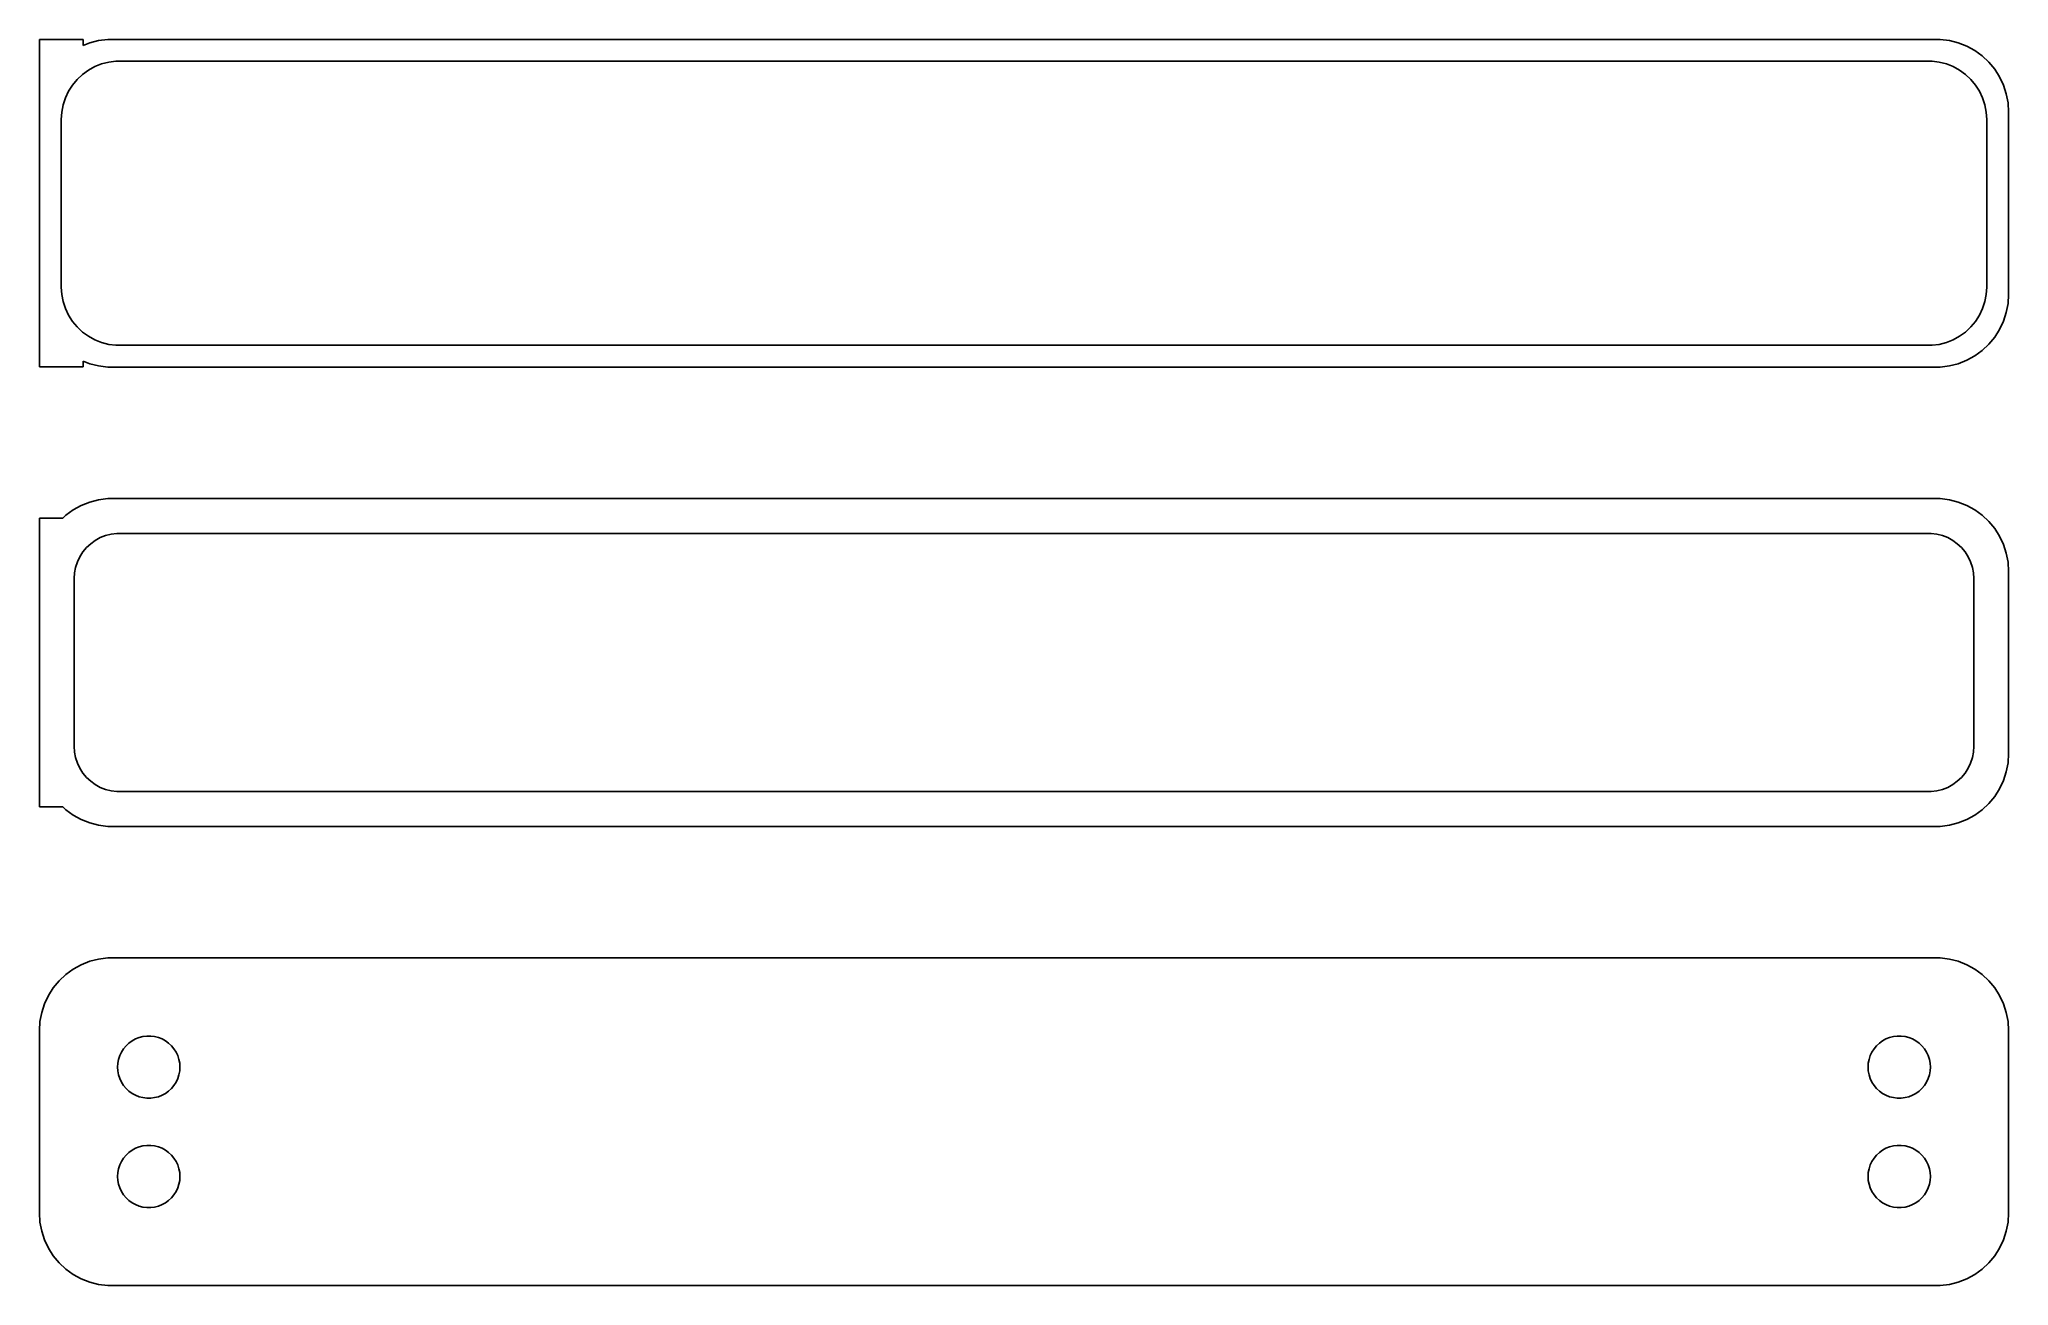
# Model space of a CAD drawing. Header units: metres. Extents: x -68 to 68, y 83 to 169.
import ezdxf

# ---------------------------------------------------------------- set-up
doc = ezdxf.new("R2010")
doc.units = ezdxf.units.M

msp = doc.modelspace()

# ---------------------------------------------------------------- linework, layer by layer
for p, q in [((-64.5, 168.729), (-67.5, 168.729)), ((-67.5, 168.729), (-67.5, 146.271)), ((-64.5, 168.325), (-64.5, 168.729)), ((-64.0451, 168.505), (-64.5, 168.325)), ((-63.4369, 168.661), (-64.0451, 168.505)), ((-62.8139, 168.74), (-63.4369, 168.661)), ((62.8139, 168.74), (-62.8139, 168.74)), ((63.4369, 168.661), (62.8139, 168.74)), ((64.0451, 168.505), (63.4369, 168.661)), ((64.6289, 168.274), (64.0451, 168.505)), ((65.1791, 167.972), (64.6289, 168.274)), ((65.6871, 167.603), (65.1791, 167.972)), ((66.1448, 167.173), (65.6871, 167.603)), ((-64.9159, 165.988), (-64.5497, 166.332)), ((-64.5497, 166.332), (-64.1433, 166.627)), ((-64.1433, 166.627), (-63.7031, 166.869)), ((-63.7031, 166.869), (-63.2361, 167.054)), ((-63.2361, 167.054), (-62.7495, 167.179)), ((-62.7495, 167.179), (-62.2512, 167.242)), ((-62.2512, 167.242), (62.2512, 167.242)), ((62.2512, 167.242), (62.7495, 167.179)), ((62.7495, 167.179), (63.2361, 167.054)), ((63.2361, 167.054), (63.7031, 166.869)), ((63.7031, 166.869), (64.1433, 166.627)), ((64.1433, 166.627), (64.5497, 166.332)), ((64.5497, 166.332), (64.9159, 165.988)), ((66.5451, 166.689), (66.1448, 167.173)), ((66.8815, 166.159), (66.5451, 166.689)), ((67.1489, 165.591), (66.8815, 166.159)), ((-65.8743, 164.245), (-65.7191, 164.722)), ((-65.7191, 164.722), (-65.5052, 165.177)), ((-65.5052, 165.177), (-65.2361, 165.601)), ((-65.2361, 165.601), (-64.9159, 165.988)), ((64.9159, 165.988), (65.2361, 165.601)), ((65.2361, 165.601), (65.5052, 165.177)), ((65.5052, 165.177), (65.7191, 164.722)), ((65.7191, 164.722), (65.8743, 164.245)), ((67.3429, 164.993), (67.1489, 165.591)), ((67.4606, 164.377), (67.3429, 164.993)), ((-66, 163.25), (-65.9685, 163.751)), ((-65.9685, 163.751), (-65.8743, 164.245)), ((65.8743, 164.245), (65.9685, 163.751)), ((65.9685, 163.751), (66, 163.25)), ((67.5, 163.75), (67.4606, 164.377)), ((67.5, 151.25), (67.5, 163.75)), ((-66, 151.75), (-66, 163.25)), ((66, 163.25), (66, 151.75)), ((-65.9685, 151.249), (-66, 151.75)), ((-65.8743, 150.755), (-65.9685, 151.249)), ((65.9685, 151.249), (65.8743, 150.755)), ((66, 151.75), (65.9685, 151.249)), ((67.4606, 150.623), (67.5, 151.25)), ((-65.7191, 150.278), (-65.8743, 150.755)), ((-65.5052, 149.823), (-65.7191, 150.278)), ((65.7191, 150.278), (65.5052, 149.823)), ((65.8743, 150.755), (65.7191, 150.278)), ((67.1489, 149.409), (67.3429, 150.007)), ((67.3429, 150.007), (67.4606, 150.623)), ((-65.2361, 149.399), (-65.5052, 149.823)), ((-64.9159, 149.012), (-65.2361, 149.399)), ((-64.5497, 148.668), (-64.9159, 149.012)), ((-64.1433, 148.373), (-64.5497, 148.668)), ((64.5497, 148.668), (64.1433, 148.373)), ((64.9159, 149.012), (64.5497, 148.668)), ((65.2361, 149.399), (64.9159, 149.012)), ((65.5052, 149.823), (65.2361, 149.399)), ((66.5451, 148.311), (66.8815, 148.841)), ((66.8815, 148.841), (67.1489, 149.409)), ((-63.7031, 148.131), (-64.1433, 148.373)), ((-63.2361, 147.946), (-63.7031, 148.131)), ((-62.7495, 147.821), (-63.2361, 147.946)), ((-62.2512, 147.758), (-62.7495, 147.821)), ((62.2512, 147.758), (-62.2512, 147.758)), ((62.7495, 147.821), (62.2512, 147.758)), ((63.2361, 147.946), (62.7495, 147.821)), ((63.7031, 148.131), (63.2361, 147.946)), ((64.1433, 148.373), (63.7031, 148.131)), ((65.1791, 147.028), (65.6871, 147.397)), ((65.6871, 147.397), (66.1448, 147.827)), ((66.1448, 147.827), (66.5451, 148.311)), ((-67.5, 146.271), (-64.5, 146.271)), ((-64.5, 146.271), (-64.5, 146.675)), ((-64.5, 146.675), (-64.0451, 146.495)), ((-64.0451, 146.495), (-63.4369, 146.339)), ((-63.4369, 146.339), (-62.8139, 146.26)), ((-62.8139, 146.26), (62.8139, 146.26)), ((62.8139, 146.26), (63.4369, 146.339)), ((63.4369, 146.339), (64.0451, 146.495)), ((64.0451, 146.495), (64.6289, 146.726)), ((64.6289, 146.726), (65.1791, 147.028)), ((-65.1791, 136.472), (-65.6871, 136.103)), ((-64.6289, 136.774), (-65.1791, 136.472)), ((-64.0451, 137.005), (-64.6289, 136.774)), ((-63.4369, 137.161), (-64.0451, 137.005)), ((-62.8139, 137.24), (-63.4369, 137.161)), ((62.8139, 137.24), (-62.8139, 137.24)), ((63.4369, 137.161), (62.8139, 137.24)), ((64.0451, 137.005), (63.4369, 137.161)), ((64.6289, 136.774), (64.0451, 137.005)), ((65.1791, 136.472), (64.6289, 136.774)), ((65.6871, 136.103), (65.1791, 136.472)), ((-65.9, 135.903), (-67.5, 135.903)), ((-67.5, 135.903), (-67.5, 116.097)), ((-65.6871, 136.103), (-65.9, 135.903)), ((66.1448, 135.673), (65.6871, 136.103)), ((66.5451, 135.189), (66.1448, 135.673)), ((66.8815, 134.659), (66.5451, 135.189)), ((-64.5184, 133.58), (-64.2692, 133.881)), ((-64.2692, 133.881), (-63.9842, 134.149)), ((-63.9842, 134.149), (-63.668, 134.378)), ((-63.668, 134.378), (-63.3254, 134.567)), ((-63.3254, 134.567), (-62.9619, 134.711)), ((-62.9619, 134.711), (-62.5833, 134.808)), ((-62.5833, 134.808), (-62.1954, 134.857)), ((-62.1954, 134.857), (62.1954, 134.857)), ((62.1954, 134.857), (62.5833, 134.808)), ((62.5833, 134.808), (62.9619, 134.711)), ((62.9619, 134.711), (63.3254, 134.567)), ((63.3254, 134.567), (63.668, 134.378)), ((63.668, 134.378), (63.9842, 134.149)), ((63.9842, 134.149), (64.2692, 133.881)), ((64.2692, 133.881), (64.5184, 133.58)), ((67.1489, 134.091), (66.8815, 134.659)), ((67.3429, 133.493), (67.1489, 134.091)), ((-65.0884, 132.14), (-65.0151, 132.524)), ((-65.0151, 132.524), (-64.8943, 132.896)), ((-64.8943, 132.896), (-64.7279, 133.25)), ((-64.7279, 133.25), (-64.5184, 133.58)), ((64.5184, 133.58), (64.7279, 133.25)), ((64.7279, 133.25), (64.8943, 132.896)), ((64.8943, 132.896), (65.0151, 132.524)), ((65.0151, 132.524), (65.0884, 132.14)), ((67.4606, 132.877), (67.3429, 133.493)), ((67.5, 132.25), (67.4606, 132.877)), ((-65.1129, 131.75), (-65.0884, 132.14)), ((-65.1129, 120.25), (-65.1129, 131.75)), ((65.0884, 132.14), (65.1129, 131.75)), ((65.1129, 131.75), (65.1129, 120.25)), ((67.5, 119.75), (67.5, 132.25)), ((-65.0884, 119.86), (-65.1129, 120.25)), ((65.1129, 120.25), (65.0884, 119.86)), ((-65.0151, 119.476), (-65.0884, 119.86)), ((-64.8943, 119.104), (-65.0151, 119.476)), ((-64.7279, 118.75), (-64.8943, 119.104)), ((64.8943, 119.104), (64.7279, 118.75)), ((65.0151, 119.476), (64.8943, 119.104)), ((65.0884, 119.86), (65.0151, 119.476)), ((67.3429, 118.507), (67.4606, 119.123)), ((67.4606, 119.123), (67.5, 119.75)), ((-64.5184, 118.42), (-64.7279, 118.75)), ((-64.2692, 118.119), (-64.5184, 118.42)), ((-63.9842, 117.851), (-64.2692, 118.119)), ((-63.668, 117.622), (-63.9842, 117.851)), ((-63.3254, 117.433), (-63.668, 117.622)), ((63.668, 117.622), (63.3254, 117.433)), ((63.9842, 117.851), (63.668, 117.622)), ((64.2692, 118.119), (63.9842, 117.851)), ((64.5184, 118.42), (64.2692, 118.119)), ((64.7279, 118.75), (64.5184, 118.42)), ((66.8815, 117.341), (67.1489, 117.909)), ((67.1489, 117.909), (67.3429, 118.507)), ((-62.9619, 117.289), (-63.3254, 117.433)), ((-62.5833, 117.192), (-62.9619, 117.289)), ((-62.1954, 117.143), (-62.5833, 117.192)), ((62.1954, 117.143), (-62.1954, 117.143)), ((62.5833, 117.192), (62.1954, 117.143)), ((62.9619, 117.289), (62.5833, 117.192)), ((63.3254, 117.433), (62.9619, 117.289)), ((65.6871, 115.897), (66.1448, 116.327)), ((66.1448, 116.327), (66.5451, 116.811)), ((66.5451, 116.811), (66.8815, 117.341)), ((-67.5, 116.097), (-65.9, 116.097)), ((-65.9, 116.097), (-65.6871, 115.897)), ((-65.6871, 115.897), (-65.1791, 115.528)), ((-65.1791, 115.528), (-64.6289, 115.226)), ((-64.6289, 115.226), (-64.0451, 114.995)), ((-64.0451, 114.995), (-63.4369, 114.839)), ((-63.4369, 114.839), (-62.8139, 114.76)), ((-62.8139, 114.76), (62.8139, 114.76)), ((62.8139, 114.76), (63.4369, 114.839)), ((63.4369, 114.839), (64.0451, 114.995)), ((64.0451, 114.995), (64.6289, 115.226)), ((64.6289, 115.226), (65.1791, 115.528)), ((65.1791, 115.528), (65.6871, 115.897)), ((-64.0451, 105.505), (-64.6289, 105.274)), ((-63.4369, 105.661), (-64.0451, 105.505)), ((-62.8139, 105.74), (-63.4369, 105.661)), ((62.8139, 105.74), (-62.8139, 105.74)), ((63.4369, 105.661), (62.8139, 105.74)), ((64.0451, 105.505), (63.4369, 105.661)), ((64.6289, 105.274), (64.0451, 105.505)), ((-66.1448, 104.173), (-66.5451, 103.689)), ((-65.6871, 104.603), (-66.1448, 104.173)), ((-65.1791, 104.972), (-65.6871, 104.603)), ((-64.6289, 105.274), (-65.1791, 104.972)), ((65.1791, 104.972), (64.6289, 105.274)), ((65.6871, 104.603), (65.1791, 104.972)), ((66.1448, 104.173), (65.6871, 104.603)), ((66.5451, 103.689), (66.1448, 104.173)), ((-66.8815, 103.159), (-67.1489, 102.591)), ((-66.5451, 103.689), (-66.8815, 103.159)), ((66.8815, 103.159), (66.5451, 103.689)), ((67.1489, 102.591), (66.8815, 103.159)), ((-67.4606, 101.377), (-67.5, 100.75)), ((-67.3429, 101.993), (-67.4606, 101.377)), ((-67.1489, 102.591), (-67.3429, 101.993)), ((67.3429, 101.993), (67.1489, 102.591)), ((67.4606, 101.377), (67.3429, 101.993)), ((67.5, 100.75), (67.4606, 101.377)), ((-67.5, 100.75), (-67.5, 88.25)), ((-61.3611, 99.8953), (-61.1441, 100.053)), ((-61.1441, 100.053), (-60.9092, 100.182)), ((-60.9092, 100.182), (-60.6598, 100.281)), ((-60.6598, 100.281), (-60.4001, 100.347)), ((-60.4001, 100.347), (-60.1341, 100.381)), ((-60.1341, 100.381), (-59.8659, 100.381)), ((-59.8659, 100.381), (-59.5999, 100.347)), ((-59.5999, 100.347), (-59.3401, 100.281)), ((-59.3401, 100.281), (-59.0908, 100.182)), ((-59.0908, 100.182), (-58.8559, 100.053)), ((-58.8559, 100.053), (-58.6389, 99.8953)), ((58.6389, 99.8953), (58.8559, 100.053)), ((58.8559, 100.053), (59.0908, 100.182)), ((59.0908, 100.182), (59.3401, 100.281)), ((59.3401, 100.281), (59.5999, 100.347)), ((59.5999, 100.347), (59.8659, 100.381)), ((59.8659, 100.381), (60.1341, 100.381)), ((60.1341, 100.381), (60.4001, 100.347)), ((60.4001, 100.347), (60.6598, 100.281)), ((60.6598, 100.281), (60.9092, 100.182)), ((60.9092, 100.182), (61.1441, 100.053)), ((61.1441, 100.053), (61.3611, 99.8953)), ((67.5, 88.25), (67.5, 100.75)), ((-62.1185, 98.5176), (-62.0682, 98.781)), ((-62.0682, 98.781), (-61.9853, 99.036)), ((-61.9853, 99.036), (-61.8712, 99.2787)), ((-61.8712, 99.2787), (-61.7275, 99.5051)), ((-61.7275, 99.5051), (-61.5565, 99.7117)), ((-61.5565, 99.7117), (-61.3611, 99.8953)), ((-58.6389, 99.8953), (-58.4434, 99.7117)), ((-58.4434, 99.7117), (-58.2725, 99.5051)), ((-58.2725, 99.5051), (-58.1288, 99.2787)), ((-58.1288, 99.2787), (-58.0146, 99.036)), ((-58.0146, 99.036), (-57.9318, 98.781)), ((-57.9318, 98.781), (-57.8815, 98.5176)), ((57.8815, 98.5176), (57.9318, 98.781)), ((57.9318, 98.781), (58.0146, 99.036)), ((58.0146, 99.036), (58.1288, 99.2787)), ((58.1288, 99.2787), (58.2725, 99.5051)), ((58.2725, 99.5051), (58.4434, 99.7117)), ((58.4434, 99.7117), (58.6389, 99.8953)), ((61.3611, 99.8953), (61.5565, 99.7117)), ((61.5565, 99.7117), (61.7275, 99.5051)), ((61.7275, 99.5051), (61.8712, 99.2787)), ((61.8712, 99.2787), (61.9853, 99.036)), ((61.9853, 99.036), (62.0682, 98.781)), ((62.0682, 98.781), (62.1185, 98.5176)), ((-62.1353, 98.25), (-62.1185, 98.5176)), ((-62.1185, 97.9824), (-62.1353, 98.25)), ((-62.0682, 97.719), (-62.1185, 97.9824)), ((-61.9853, 97.4639), (-62.0682, 97.719)), ((-61.8712, 97.2213), (-61.9853, 97.4639)), ((-61.7275, 96.9949), (-61.8712, 97.2213)), ((-58.1288, 97.2213), (-58.2725, 96.9949)), ((-58.0146, 97.4639), (-58.1288, 97.2213)), ((-57.9318, 97.719), (-58.0146, 97.4639)), ((-57.8815, 97.9824), (-57.9318, 97.719)), ((-57.8815, 98.5176), (-57.8647, 98.25)), ((-57.8647, 98.25), (-57.8815, 97.9824)), ((57.8647, 98.25), (57.8815, 98.5176)), ((57.8815, 97.9824), (57.8647, 98.25)), ((57.9318, 97.719), (57.8815, 97.9824)), ((58.0146, 97.4639), (57.9318, 97.719)), ((58.1288, 97.2213), (58.0146, 97.4639)), ((58.2725, 96.9949), (58.1288, 97.2213)), ((61.8712, 97.2213), (61.7275, 96.9949)), ((61.9853, 97.4639), (61.8712, 97.2213)), ((62.0682, 97.719), (61.9853, 97.4639)), ((62.1185, 97.9824), (62.0682, 97.719)), ((62.1185, 98.5176), (62.1353, 98.25)), ((62.1353, 98.25), (62.1185, 97.9824)), ((-61.5565, 96.7883), (-61.7275, 96.9949)), ((-61.3611, 96.6047), (-61.5565, 96.7883)), ((-61.1441, 96.4471), (-61.3611, 96.6047)), ((-60.9092, 96.3179), (-61.1441, 96.4471)), ((-60.6598, 96.2192), (-60.9092, 96.3179)), ((-60.4001, 96.1525), (-60.6598, 96.2192)), ((-60.1341, 96.1189), (-60.4001, 96.1525)), ((-59.8659, 96.1189), (-60.1341, 96.1189)), ((-59.5999, 96.1525), (-59.8659, 96.1189)), ((-59.3401, 96.2192), (-59.5999, 96.1525)), ((-59.0908, 96.3179), (-59.3401, 96.2192)), ((-58.8559, 96.4471), (-59.0908, 96.3179)), ((-58.6389, 96.6047), (-58.8559, 96.4471)), ((-58.4434, 96.7883), (-58.6389, 96.6047)), ((-58.2725, 96.9949), (-58.4434, 96.7883)), ((58.4434, 96.7883), (58.2725, 96.9949)), ((58.6389, 96.6047), (58.4434, 96.7883)), ((58.8559, 96.4471), (58.6389, 96.6047)), ((59.0908, 96.3179), (58.8559, 96.4471)), ((59.3401, 96.2192), (59.0908, 96.3179)), ((59.5999, 96.1525), (59.3401, 96.2192)), ((59.8659, 96.1189), (59.5999, 96.1525)), ((60.1341, 96.1189), (59.8659, 96.1189)), ((60.4001, 96.1525), (60.1341, 96.1189)), ((60.6598, 96.2192), (60.4001, 96.1525)), ((60.9092, 96.3179), (60.6598, 96.2192)), ((61.1441, 96.4471), (60.9092, 96.3179)), ((61.3611, 96.6047), (61.1441, 96.4471)), ((61.5565, 96.7883), (61.3611, 96.6047)), ((61.7275, 96.9949), (61.5565, 96.7883)), ((-61.8712, 91.7787), (-61.7275, 92.0051)), ((-61.7275, 92.0051), (-61.5565, 92.2117)), ((-61.5565, 92.2117), (-61.3611, 92.3953)), ((-61.3611, 92.3953), (-61.1441, 92.5529)), ((-61.1441, 92.5529), (-60.9092, 92.6821)), ((-60.9092, 92.6821), (-60.6598, 92.7808)), ((-60.6598, 92.7808), (-60.4001, 92.8475)), ((-60.4001, 92.8475), (-60.1341, 92.8811)), ((-60.1341, 92.8811), (-59.8659, 92.8811)), ((-59.8659, 92.8811), (-59.5999, 92.8475)), ((-59.5999, 92.8475), (-59.3401, 92.7808)), ((-59.3401, 92.7808), (-59.0908, 92.6821)), ((-59.0908, 92.6821), (-58.8559, 92.5529)), ((-58.8559, 92.5529), (-58.6389, 92.3953)), ((-58.6389, 92.3953), (-58.4434, 92.2117)), ((-58.4434, 92.2117), (-58.2725, 92.0051)), ((-58.2725, 92.0051), (-58.1288, 91.7787)), ((58.1288, 91.7787), (58.2725, 92.0051)), ((58.2725, 92.0051), (58.4434, 92.2117)), ((58.4434, 92.2117), (58.6389, 92.3953)), ((58.6389, 92.3953), (58.8559, 92.5529)), ((58.8559, 92.5529), (59.0908, 92.6821)), ((59.0908, 92.6821), (59.3401, 92.7808)), ((59.3401, 92.7808), (59.5999, 92.8475)), ((59.5999, 92.8475), (59.8659, 92.8811)), ((59.8659, 92.8811), (60.1341, 92.8811)), ((60.1341, 92.8811), (60.4001, 92.8475)), ((60.4001, 92.8475), (60.6598, 92.7808)), ((60.6598, 92.7808), (60.9092, 92.6821)), ((60.9092, 92.6821), (61.1441, 92.5529)), ((61.1441, 92.5529), (61.3611, 92.3953)), ((61.3611, 92.3953), (61.5565, 92.2117)), ((61.5565, 92.2117), (61.7275, 92.0051)), ((61.7275, 92.0051), (61.8712, 91.7787)), ((-62.1353, 90.75), (-62.1185, 91.0176)), ((-62.1185, 90.4824), (-62.1353, 90.75)), ((-62.1185, 91.0176), (-62.0682, 91.281)), ((-62.0682, 90.219), (-62.1185, 90.4824)), ((-62.0682, 91.281), (-61.9853, 91.5361)), ((-61.9853, 91.5361), (-61.8712, 91.7787)), ((-58.1288, 91.7787), (-58.0146, 91.5361)), ((-58.0146, 91.5361), (-57.9318, 91.281)), ((-57.9318, 91.281), (-57.8815, 91.0176)), ((-57.8815, 90.4824), (-57.9318, 90.219)), ((-57.8815, 91.0176), (-57.8647, 90.75)), ((-57.8647, 90.75), (-57.8815, 90.4824)), ((57.8647, 90.75), (57.8815, 91.0176)), ((57.8815, 90.4824), (57.8647, 90.75)), ((57.8815, 91.0176), (57.9318, 91.281)), ((57.9318, 90.219), (57.8815, 90.4824)), ((57.9318, 91.281), (58.0146, 91.5361)), ((58.0146, 91.5361), (58.1288, 91.7787)), ((61.8712, 91.7787), (61.9853, 91.5361)), ((61.9853, 91.5361), (62.0682, 91.281)), ((62.0682, 91.281), (62.1185, 91.0176)), ((62.1185, 90.4824), (62.0682, 90.219)), ((62.1185, 91.0176), (62.1353, 90.75)), ((62.1353, 90.75), (62.1185, 90.4824)), ((-61.9853, 89.964), (-62.0682, 90.219)), ((-61.8712, 89.7213), (-61.9853, 89.964)), ((-61.7275, 89.4949), (-61.8712, 89.7213)), ((-61.5565, 89.2883), (-61.7275, 89.4949)), ((-61.3611, 89.1047), (-61.5565, 89.2883)), ((-61.1441, 88.9471), (-61.3611, 89.1047)), ((-58.6389, 89.1047), (-58.8559, 88.9471)), ((-58.4434, 89.2883), (-58.6389, 89.1047)), ((-58.2725, 89.4949), (-58.4434, 89.2883)), ((-58.1288, 89.7213), (-58.2725, 89.4949)), ((-58.0146, 89.964), (-58.1288, 89.7213)), ((-57.9318, 90.219), (-58.0146, 89.964)), ((58.0146, 89.964), (57.9318, 90.219)), ((58.1288, 89.7213), (58.0146, 89.964)), ((58.2725, 89.4949), (58.1288, 89.7213)), ((58.4434, 89.2883), (58.2725, 89.4949)), ((58.6389, 89.1047), (58.4434, 89.2883)), ((58.8559, 88.9471), (58.6389, 89.1047)), ((61.3611, 89.1047), (61.1441, 88.9471)), ((61.5565, 89.2883), (61.3611, 89.1047)), ((61.7275, 89.4949), (61.5565, 89.2883)), ((61.8712, 89.7213), (61.7275, 89.4949)), ((61.9853, 89.964), (61.8712, 89.7213)), ((62.0682, 90.219), (61.9853, 89.964)), ((-67.5, 88.25), (-67.4606, 87.6233)), ((-60.9092, 88.8179), (-61.1441, 88.9471)), ((-60.6598, 88.7192), (-60.9092, 88.8179)), ((-60.4001, 88.6525), (-60.6598, 88.7192)), ((-60.1341, 88.6189), (-60.4001, 88.6525)), ((-59.8659, 88.6189), (-60.1341, 88.6189)), ((-59.5999, 88.6525), (-59.8659, 88.6189)), ((-59.3401, 88.7192), (-59.5999, 88.6525)), ((-59.0908, 88.8179), (-59.3401, 88.7192)), ((-58.8559, 88.9471), (-59.0908, 88.8179)), ((59.0908, 88.8179), (58.8559, 88.9471)), ((59.3401, 88.7192), (59.0908, 88.8179)), ((59.5999, 88.6525), (59.3401, 88.7192)), ((59.8659, 88.6189), (59.5999, 88.6525)), ((60.1341, 88.6189), (59.8659, 88.6189)), ((60.4001, 88.6525), (60.1341, 88.6189)), ((60.6598, 88.7192), (60.4001, 88.6525)), ((60.9092, 88.8179), (60.6598, 88.7192)), ((61.1441, 88.9471), (60.9092, 88.8179)), ((67.4606, 87.6233), (67.5, 88.25)), ((-67.4606, 87.6233), (-67.3429, 87.0066)), ((-67.3429, 87.0066), (-67.1489, 86.4094)), ((-67.1489, 86.4094), (-66.8815, 85.8412)), ((66.8815, 85.8412), (67.1489, 86.4094)), ((67.1489, 86.4094), (67.3429, 87.0066)), ((67.3429, 87.0066), (67.4606, 87.6233)), ((-66.8815, 85.8412), (-66.5451, 85.3111)), ((-66.5451, 85.3111), (-66.1448, 84.8273)), ((66.1448, 84.8273), (66.5451, 85.3111)), ((66.5451, 85.3111), (66.8815, 85.8412)), ((-66.1448, 84.8273), (-65.6871, 84.3974)), ((-65.6871, 84.3974), (-65.1791, 84.0284)), ((-65.1791, 84.0284), (-64.6289, 83.7259)), ((-64.6289, 83.7259), (-64.0451, 83.4947)), ((64.0451, 83.4947), (64.6289, 83.7259)), ((64.6289, 83.7259), (65.1791, 84.0284)), ((65.1791, 84.0284), (65.6871, 84.3974)), ((65.6871, 84.3974), (66.1448, 84.8273)), ((-64.0451, 83.4947), (-63.4369, 83.3386)), ((-63.4369, 83.3386), (-62.8139, 83.2599)), ((-62.8139, 83.2599), (62.8139, 83.2599)), ((62.8139, 83.2599), (63.4369, 83.3386)), ((63.4369, 83.3386), (64.0451, 83.4947))]:
    msp.add_line(p, q)

doc.saveas('drawing.dxf')
